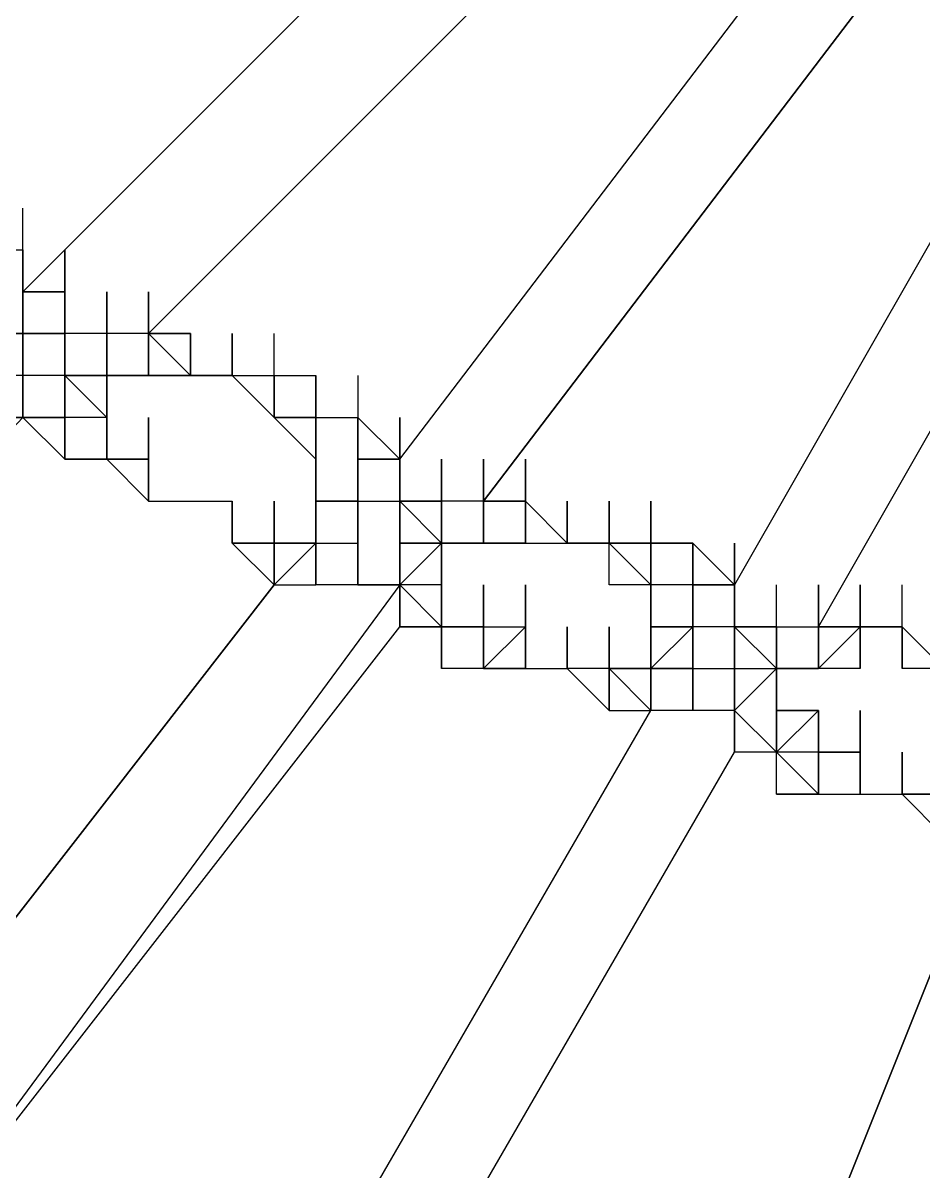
# Model space of a CAD drawing. Header units: inches. Extents: x 3324238 to 135265466, y -1036581 to 20094598.
# Drawn here: x 3353507.951 to 3353509.684, y -519259.729 to -519257.519 of the extents above; entities that cross this region are included whole.
import ezdxf

# ---------------------------------------------------------------- set-up
doc = ezdxf.new("R2010")
doc.units = ezdxf.units.IN
doc.header["$MEASUREMENT"] = 0
doc.layers.add('PDF_Geometry', color=7, linetype='Continuous')

msp = doc.modelspace()

# ---------------------------------------------------------------- linework, layer by layer
at = {"layer": 'PDF_Geometry', "lineweight": 25}
for points in [[(3353509.6434, -519256.1835), (3353509.6434, -519256.1029), (3353509.6434, -519256.1835), (3353509.6434, -519256.2641), (3353509.5629, -519256.2641), (3353509.6434, -519256.3446), (3353509.6434, -519256.2641), (3353509.6434, -519256.1835), (3353509.6434, -519256.2641), (3353509.6434, -519256.3446), (3353509.6434, -519256.2641), (3353509.6434, -519256.3446), (3353509.6434, -519256.2641), (3353509.6434, -519256.3446), (3353507.9514, -519258.0366), (3353507.9514, -519257.9561), (3353507.9514, -519258.0366), (3353507.9514, -519257.956)], [(3353509.6434, -519256.3446), (3353507.9514, -519258.0366)], [(3353508.1931, -519258.1172), (3353509.8046, -519256.5058), (3353508.1931, -519258.1172), (3353508.1931, -519258.0366)], [(3353508.6766, -519258.3589), (3353509.9657, -519256.6669), (3353510.0463, -519256.6669), (3353510.0463, -519256.5863)], [(3353508.3543, -519258.1172), (3353508.3543, -519258.1978), (3353508.4349, -519258.2783), (3353508.4349, -519258.1978), (3353508.5154, -519258.1978), (3353508.5154, -519258.2783), (3353508.596, -519258.2783), (3353508.596, -519258.3589), (3353508.596, -519258.4395), (3353508.596, -519258.3589), (3353508.596, -519258.4395), (3353508.596, -519258.3589), (3353508.596, -519258.2783), (3353508.596, -519258.3589), (3353508.596, -519258.2783), (3353508.6766, -519258.3589), (3353508.6766, -519258.2783), (3353508.6766, -519258.3589), (3353508.6766, -519258.4395), (3353508.6766, -519258.3589), (3353508.6766, -519258.2783), (3353508.6766, -519258.3589), (3353508.6766, -519258.4395), (3353508.6766, -519258.3589), (3353508.6766, -519258.4395), (3353508.6766, -519258.3589), (3353508.6766, -519258.4395), (3353508.6766, -519258.5201), (3353508.6766, -519258.4395), (3353508.6766, -519258.3589), (3353508.6766, -519258.4395), (3353508.6766, -519258.3589), (3353508.6766, -519258.4395), (3353508.6766, -519258.5201), (3353508.6766, -519258.6006), (3353508.6766, -519258.5201), (3353508.7571, -519258.5201), (3353508.7571, -519258.4395), (3353508.7571, -519258.5201), (3353508.6766, -519258.6006), (3353508.596, -519258.6006), (3353508.5154, -519258.6006), (3353508.5154, -519258.5201), (3353508.5154, -519258.4395), (3353508.596, -519258.4395), (3353508.596, -519258.5201), (3353508.596, -519258.4395), (3353508.596, -519258.5201), (3353508.596, -519258.4395), (3353508.596, -519258.5201), (3353508.596, -519258.4395), (3353508.596, -519258.3589), (3353508.596, -519258.2783), (3353508.596, -519258.3589), (3353508.6766, -519258.3589), (3353509.9657, -519256.6669)], [(3353510.1269, -519256.7475), (3353510.0463, -519256.7475), (3353510.1269, -519256.7475), (3353510.1269, -519256.6669), (3353510.1269, -519256.7475), (3353508.8377, -519258.4395), (3353508.7571, -519258.4395), (3353508.7571, -519258.5201), (3353508.7571, -519258.4395), (3353508.7571, -519258.5201), (3353508.7571, -519258.4395), (3353508.7571, -519258.5201), (3353508.6766, -519258.5201), (3353508.6766, -519258.4395), (3353508.6766, -519258.5201), (3353508.6766, -519258.4395), (3353508.6766, -519258.5201), (3353508.6766, -519258.4395), (3353508.6766, -519258.3589), (3353508.6766, -519258.4395), (3353508.6766, -519258.3589), (3353508.6766, -519258.2783)], [(3353508.8377, -519258.3589), (3353508.8377, -519258.4395), (3353508.8377, -519258.3589), (3353508.8377, -519258.4395), (3353510.1269, -519256.7475)], [(3353510.2074, -519256.8281), (3353510.2074, -519256.7475), (3353510.288, -519256.7475), (3353510.288, -519256.8281), (3353510.288, -519256.9086), (3353509.3211, -519258.6006), (3353509.3211, -519258.5201), (3353509.3211, -519258.6006), (3353509.3211, -519258.6812), (3353509.3211, -519258.6006), (3353509.3211, -519258.5201), (3353509.3211, -519258.6006), (3353509.3211, -519258.6812), (3353509.3211, -519258.6006), (3353509.2406, -519258.6006), (3353509.16, -519258.6006), (3353509.0794, -519258.6006), (3353509.0794, -519258.5201), (3353509.0794, -519258.4395)], [(3353509.4823, -519258.6812), (3353510.4491, -519256.9892)], [(3353507.8708, -519257.9561), (3353507.9514, -519257.9561), (3353507.9514, -519258.0366), (3353507.9514, -519258.1172), (3353507.9514, -519258.0366), (3353507.9514, -519257.9561), (3353507.9514, -519258.0366), (3353508.032, -519258.0366), (3353507.9514, -519258.0366), (3353507.9514, -519257.9561), (3353507.9514, -519257.8755)], [(3353507.8708, -519257.9561), (3353507.8708, -519258.0366), (3353507.8708, -519258.1172), (3353507.9514, -519258.1172), (3353507.9514, -519258.0366), (3353507.9514, -519257.9561)], [(3353508.032, -519258.3589), (3353508.032, -519258.2783), (3353508.032, -519258.1978), (3353508.032, -519258.1172), (3353508.032, -519258.1978), (3353508.032, -519258.1172), (3353508.032, -519258.1978), (3353508.032, -519258.1172), (3353507.9514, -519258.1172), (3353507.9514, -519258.0366), (3353507.9514, -519258.1172), (3353508.032, -519258.1172), (3353508.032, -519258.1978), (3353508.032, -519258.1172), (3353508.032, -519258.0366), (3353508.032, -519258.1172), (3353508.032, -519258.0366), (3353508.032, -519258.1172), (3353508.032, -519258.0366), (3353508.032, -519258.1172), (3353508.032, -519258.0366), (3353508.032, -519257.9561), (3353508.032, -519258.0366), (3353508.032, -519257.9561), (3353508.032, -519258.0366), (3353508.032, -519258.1172), (3353508.032, -519258.0366), (3353508.032, -519258.1172), (3353508.032, -519258.0366), (3353508.032, -519258.1172), (3353508.032, -519258.1978), (3353507.9514, -519258.1978), (3353507.9514, -519258.1172), (3353507.9514, -519258.1978), (3353507.9514, -519258.2783), (3353507.9514, -519258.1978), (3353507.9514, -519258.2783), (3353508.032, -519258.2783), (3353508.032, -519258.1978), (3353508.032, -519258.2783), (3353508.032, -519258.3589), (3353507.9514, -519258.2783), (3353507.9514, -519258.1978), (3353507.8708, -519258.1978)], [(3353507.9514, -519258.0366), (3353507.9514, -519257.956)], [(3353507.9514, -519258.0366), (3353507.9514, -519257.9561)], [(3353507.9514, -519258.0366), (3353507.9514, -519257.9561)], [(3353507.9514, -519258.0366), (3353507.9514, -519257.9561)], [(3353507.9514, -519258.0366), (3353507.9514, -519257.9561)], [(3353507.9514, -519258.0366), (3353507.9514, -519257.9561)], [(3353507.9514, -519258.0366), (3353507.9514, -519257.9561)], [(3353508.032, -519258.0366), (3353508.032, -519257.9561)], [(3353508.3543, -519258.1978), (3353508.2737, -519258.1978), (3353508.2737, -519258.1172), (3353508.2737, -519258.1978), (3353508.2737, -519258.1172), (3353508.2737, -519258.1978), (3353508.2737, -519258.1172), (3353508.1931, -519258.1172), (3353508.1931, -519258.0366), (3353508.1931, -519258.1172), (3353508.1931, -519258.0366), (3353508.1931, -519258.1172), (3353508.1931, -519258.1978), (3353508.1931, -519258.1172), (3353508.1931, -519258.1978), (3353508.1126, -519258.1978), (3353508.1931, -519258.1978), (3353508.1126, -519258.1978), (3353508.1126, -519258.1172), (3353508.1126, -519258.1978), (3353508.1126, -519258.2783), (3353508.1126, -519258.1978), (3353508.1126, -519258.2783), (3353508.1126, -519258.1978), (3353508.1126, -519258.1172), (3353508.1126, -519258.1978), (3353508.1126, -519258.1172), (3353508.1126, -519258.0366), (3353508.1126, -519258.1172), (3353508.032, -519258.1172), (3353508.032, -519258.1978), (3353508.032, -519258.2783), (3353507.9514, -519258.2783), (3353507.8708, -519258.2783)], [(3353508.1931, -519258.1978), (3353508.1931, -519258.1172), (3353508.1931, -519258.0366), (3353508.1931, -519258.1172), (3353508.1126, -519258.1172), (3353508.1126, -519258.1978), (3353508.1126, -519258.1172), (3353508.1126, -519258.1978), (3353508.032, -519258.1978), (3353508.032, -519258.2783), (3353507.9514, -519258.2783), (3353508.032, -519258.3589), (3353508.032, -519258.2783), (3353508.032, -519258.3589), (3353508.1126, -519258.3589), (3353508.1126, -519258.2783), (3353508.1126, -519258.1978), (3353508.1126, -519258.1172)], [(3353507.9514, -519258.1172), (3353507.9514, -519258.0366)], [(3353507.9514, -519258.0366), (3353507.9514, -519258.1172)], [(3353508.1126, -519258.1978), (3353508.1126, -519258.1172), (3353508.032, -519258.1172), (3353508.032, -519258.1978), (3353508.1126, -519258.1978), (3353508.1126, -519258.1172), (3353508.1126, -519258.1978), (3353508.032, -519258.1978), (3353508.032, -519258.1172), (3353508.032, -519258.0366), (3353508.032, -519258.1172), (3353508.032, -519258.0366)], [(3353508.032, -519258.1172), (3353508.032, -519258.0366)], [(3353508.1126, -519258.1172), (3353508.1126, -519258.0366)], [(3353508.2737, -519258.1172), (3353508.2737, -519258.1978), (3353508.2737, -519258.1172), (3353508.2737, -519258.1978), (3353508.1931, -519258.1172), (3353508.1931, -519258.1978), (3353508.1931, -519258.1172), (3353508.1931, -519258.1978), (3353508.1931, -519258.1172), (3353508.1126, -519258.1172), (3353508.1126, -519258.0366)], [(3353508.1931, -519258.1172), (3353508.1931, -519258.0366)], [(3353508.2737, -519258.1978), (3353508.1931, -519258.1172), (3353508.1931, -519258.0366), (3353508.1931, -519258.1172), (3353508.2737, -519258.1172), (3353508.2737, -519258.1978), (3353508.3543, -519258.1978), (3353508.4349, -519258.1978), (3353508.4349, -519258.1172)], [(3353508.1931, -519258.1172), (3353508.1931, -519258.0366)], [(3353508.1931, -519258.1172), (3353508.1931, -519258.0366)], [(3353507.8708, -519258.2783), (3353507.9514, -519258.2783), (3353507.9514, -519258.1978), (3353507.9514, -519258.1172), (3353507.9514, -519258.1978), (3353507.9514, -519258.1172), (3353507.8708, -519258.1172), (3353507.9514, -519258.1172), (3353507.8708, -519258.1172)], [(3353507.9514, -519258.1978), (3353507.9514, -519258.1172)], [(3353507.9514, -519258.1978), (3353507.9514, -519258.1172)], [(3353507.9514, -519258.1978), (3353507.9514, -519258.1172)], [(3353508.032, -519258.1978), (3353508.032, -519258.1172)], [(3353508.032, -519258.2783), (3353508.032, -519258.1978), (3353508.1126, -519258.1978), (3353508.1126, -519258.1172)], [(3353508.032, -519258.1978), (3353508.032, -519258.1172)], [(3353508.032, -519258.1978), (3353508.032, -519258.1172)], [(3353508.032, -519258.2783), (3353508.032, -519258.1978), (3353508.032, -519258.1172)], [(3353508.1126, -519258.1978), (3353508.1126, -519258.1172)], [(3353508.1126, -519258.1978), (3353508.1126, -519258.1172)], [(3353508.1931, -519258.1172), (3353508.1126, -519258.1172)], [(3353508.1126, -519258.1978), (3353508.1126, -519258.1172)], [(3353508.2737, -519258.1978), (3353508.2737, -519258.1172)], [(3353508.2737, -519258.1978), (3353508.2737, -519258.1172)], [(3353508.3543, -519258.1978), (3353508.3543, -519258.1172)], [(3353508.3543, -519258.1978), (3353508.3543, -519258.1172)], [(3353507.9514, -519258.2783), (3353507.9514, -519258.1978), (3353507.9514, -519258.2783), (3353507.9514, -519258.1978), (3353507.9514, -519258.2783), (3353507.9514, -519258.1978), (3353507.9514, -519258.2783), (3353506.5817, -519259.7286)], [(3353507.9514, -519258.2783), (3353507.9514, -519258.1978)], [(3353507.9514, -519258.2783), (3353507.9514, -519258.1978)], [(3353508.032, -519258.1978), (3353507.9514, -519258.1978)], [(3353507.9514, -519258.2783), (3353507.9514, -519258.1978)], [(3353507.9514, -519258.2783), (3353507.9514, -519258.1978)], [(3353508.032, -519258.2783), (3353508.032, -519258.1978)], [(3353508.032, -519258.2783), (3353508.032, -519258.1978)], [(3353508.032, -519258.2783), (3353508.032, -519258.1978)], [(3353508.032, -519258.1978), (3353508.1126, -519258.1978)], [(3353508.2737, -519258.1978), (3353508.1931, -519258.1978), (3353508.2737, -519258.1978)], [(3353508.2737, -519258.1978), (3353508.1931, -519258.1978)], [(3353508.4348, -519258.2783), (3353508.3543, -519258.1978)], [(3353508.5154, -519258.3589), (3353508.5154, -519258.4395), (3353508.5154, -519258.3589), (3353508.5154, -519258.4395), (3353508.5154, -519258.3589), (3353508.5154, -519258.2783), (3353508.5154, -519258.3589), (3353508.5154, -519258.2783), (3353508.5154, -519258.1978), (3353508.5154, -519258.2783), (3353508.5154, -519258.3589), (3353508.5154, -519258.2783), (3353508.4349, -519258.2783), (3353508.4349, -519258.1978), (3353508.4349, -519258.2783), (3353508.4349, -519258.1978), (3353508.4349, -519258.2783), (3353508.5154, -519258.2783), (3353508.4348, -519258.2783)], [(3353508.4349, -519258.2783), (3353508.4349, -519258.1978)], [(3353508.4349, -519258.2783), (3353508.4349, -519258.1978)], [(3353508.4349, -519258.2783), (3353508.4349, -519258.1978)], [(3353508.4349, -519258.2783), (3353508.4349, -519258.1978)], [(3353508.596, -519258.1978), (3353508.596, -519258.2783), (3353508.596, -519258.3589), (3353508.596, -519258.4395), (3353508.5154, -519258.4395), (3353508.5154, -519258.5201), (3353508.5154, -519258.4395), (3353508.596, -519258.4395), (3353508.596, -519258.5201), (3353508.596, -519258.4395), (3353508.6766, -519258.4395), (3353508.7571, -519258.4395), (3353508.7571, -519258.3589), (3353508.7571, -519258.4395), (3353508.7571, -519258.5201), (3353508.7571, -519258.6006), (3353508.7571, -519258.6812), (3353508.7571, -519258.6006), (3353508.7571, -519258.5201), (3353508.7571, -519258.4395), (3353508.7571, -519258.5201), (3353508.6766, -519258.5201), (3353508.6766, -519258.4395), (3353508.7571, -519258.5201), (3353508.7571, -519258.6006), (3353508.7571, -519258.6812), (3353508.7571, -519258.6006), (3353508.7571, -519258.6812), (3353508.7571, -519258.6006), (3353508.7571, -519258.6812), (3353508.8377, -519258.6812), (3353508.8377, -519258.6006)], [(3353508.5154, -519258.2783), (3353508.5154, -519258.1978)], [(3353506.5817, -519259.7286), (3353507.9514, -519258.2783)], [(3353508.032, -519258.2783), (3353507.9514, -519258.2783)], [(3353508.1126, -519258.2783), (3353508.1126, -519258.3589), (3353508.1931, -519258.3589), (3353508.1931, -519258.2783), (3353508.1931, -519258.3589), (3353508.1931, -519258.4395), (3353508.1931, -519258.3589), (3353508.1126, -519258.3589), (3353508.032, -519258.3589), (3353508.1126, -519258.3589), (3353508.1931, -519258.4395), (3353508.1126, -519258.3589), (3353508.1931, -519258.4395), (3353508.3543, -519258.4395), (3353508.3543, -519258.5201), (3353508.3543, -519258.4395), (3353508.3543, -519258.5201), (3353508.3543, -519258.4395)], [(3353508.032, -519258.3589), (3353508.032, -519258.2783)], [(3353508.032, -519258.3589), (3353508.032, -519258.2783)], [(3353508.032, -519258.3589), (3353508.032, -519258.2783)], [(3353508.1126, -519258.3589), (3353508.1126, -519258.2783), (3353508.1126, -519258.3589)], [(3353508.1126, -519258.3589), (3353508.1126, -519258.2783)], [(3353508.1126, -519258.3589), (3353508.1126, -519258.2783)], [(3353508.1126, -519258.3589), (3353508.1126, -519258.2783)], [(3353508.1126, -519258.3589), (3353508.1126, -519258.2783)], [(3353508.1126, -519258.3589), (3353508.1126, -519258.2783)], [(3353508.1126, -519258.3589), (3353508.1126, -519258.2783)], [(3353508.4349, -519258.2783), (3353508.5154, -519258.3589), (3353508.4349, -519258.2783)], [(3353508.1126, -519258.3589), (3353508.032, -519258.3589)], [(3353508.1126, -519258.3589), (3353508.1931, -519258.3589), (3353508.1931, -519258.4395)], [(3353508.5154, -519258.3589), (3353508.5154, -519258.4395), (3353508.5154, -519258.3589)], [(3353508.5154, -519258.4395), (3353508.5154, -519258.3589)], [(3353508.8377, -519258.7618), (3353508.7571, -519258.7618), (3353508.7571, -519258.6812), (3353508.6766, -519258.6812), (3353508.6766, -519258.6006), (3353508.6766, -519258.5201), (3353508.7571, -519258.5201), (3353508.8377, -519258.5201), (3353508.9183, -519258.5201), (3353508.9183, -519258.4395), (3353508.9989, -519258.5201), (3353508.9989, -519258.4395), (3353508.9989, -519258.5201), (3353508.9183, -519258.4395), (3353508.9183, -519258.3589), (3353508.9183, -519258.4395), (3353508.9183, -519258.5201), (3353508.9989, -519258.5201), (3353508.9183, -519258.4395), (3353508.8377, -519258.4395), (3353508.8377, -519258.5201), (3353508.7571, -519258.5201), (3353508.8377, -519258.5201), (3353508.8377, -519258.4395), (3353508.8377, -519258.3589), (3353508.8377, -519258.4395), (3353508.8377, -519258.3589), (3353508.8377, -519258.4395), (3353508.8377, -519258.3589), (3353508.8377, -519258.4395), (3353508.8377, -519258.3589), (3353508.8377, -519258.4395), (3353508.8377, -519258.3589), (3353508.8377, -519258.4395), (3353508.8377, -519258.3589)], [(3353508.7571, -519258.3589), (3353508.7571, -519258.4395), (3353508.6766, -519258.4395), (3353508.6766, -519258.5201)], [(3353508.6766, -519258.4395), (3353508.6766, -519258.3589)], [(3353508.6766, -519258.4395), (3353508.6766, -519258.3589)], [(3353508.7571, -519258.4395), (3353508.7571, -519258.3589)], [(3353508.9183, -519258.4395), (3353508.9183, -519258.3589)], [(3353507.3069, -519260.0509), (3353508.4349, -519258.6006), (3353508.5154, -519258.5201), (3353508.5154, -519258.4395), (3353508.5154, -519258.5201), (3353508.5154, -519258.4395), (3353508.5154, -519258.5201), (3353508.5154, -519258.4395), (3353508.596, -519258.4395), (3353508.596, -519258.5201), (3353508.596, -519258.6006), (3353508.596, -519258.5201), (3353508.596, -519258.4395), (3353508.596, -519258.5201), (3353508.596, -519258.4395), (3353508.596, -519258.5201), (3353508.596, -519258.6006), (3353508.5154, -519258.6006), (3353508.5154, -519258.5201), (3353508.596, -519258.5201), (3353508.596, -519258.6006), (3353508.6766, -519258.6006), (3353508.6766, -519258.6812), (3353508.6766, -519258.6006), (3353508.6766, -519258.5201), (3353508.6766, -519258.6006), (3353508.6766, -519258.5201), (3353508.6766, -519258.6006), (3353507.5486, -519260.1315), (3353508.6766, -519258.6812), (3353508.7571, -519258.6812), (3353508.7571, -519258.7618), (3353508.7571, -519258.6812), (3353508.7571, -519258.6006), (3353508.7571, -519258.6812), (3353508.8377, -519258.6812), (3353508.8377, -519258.6006)], [(3353508.5154, -519258.5201), (3353508.5154, -519258.6006), (3353508.5154, -519258.5201), (3353508.5154, -519258.4395), (3353508.5154, -519258.5201), (3353508.4349, -519258.6006), (3353507.3069, -519260.0509), (3353507.3069, -519259.9703)], [(3353508.4349, -519258.5201), (3353508.4349, -519258.6006), (3353508.4349, -519258.5201), (3353508.4349, -519258.6006), (3353508.4349, -519258.5201), (3353508.4349, -519258.4395), (3353508.4349, -519258.5201), (3353508.4349, -519258.4395), (3353508.4349, -519258.5201), (3353508.4349, -519258.6006), (3353508.4349, -519258.5201), (3353508.4349, -519258.6006), (3353508.3543, -519258.5201), (3353508.4349, -519258.5201), (3353508.4349, -519258.6006), (3353508.4349, -519258.5201), (3353508.5154, -519258.5201), (3353508.5154, -519258.4395)], [(3353508.3543, -519258.4395), (3353508.3543, -519258.5201), (3353508.3543, -519258.4395)], [(3353508.3543, -519258.4395), (3353508.3543, -519258.52)], [(3353508.4349, -519258.52), (3353508.4349, -519258.4395)], [(3353508.4349, -519258.5201), (3353508.4349, -519258.4395)], [(3353508.596, -519258.5201), (3353508.596, -519258.4395), (3353508.5154, -519258.4395)], [(3353508.5154, -519258.5201), (3353508.5154, -519258.4395)], [(3353508.596, -519258.52), (3353508.596, -519258.4395)], [(3353508.596, -519258.52), (3353508.596, -519258.4395)], [(3353508.6766, -519258.5201), (3353508.6766, -519258.4395), (3353508.6766, -519258.5201)], [(3353508.6766, -519258.52), (3353508.6766, -519258.4395)], [(3353508.7571, -519258.5201), (3353508.7571, -519258.4395)], [(3353508.7571, -519258.5201), (3353508.7571, -519258.4395)], [(3353508.7571, -519258.5201), (3353508.7571, -519258.4395)], [(3353508.7571, -519258.5201), (3353508.7571, -519258.4395)], [(3353508.7571, -519258.5201), (3353508.7571, -519258.4395)], [(3353508.8377, -519258.5201), (3353508.8377, -519258.4395)], [(3353508.8377, -519258.4395), (3353508.9183, -519258.4395), (3353508.8377, -519258.4395)], [(3353508.8377, -519258.5201), (3353508.8377, -519258.4395)], [(3353508.8377, -519258.5201), (3353508.8377, -519258.4395)], [(3353508.9183, -519258.5201), (3353508.9183, -519258.4395)], [(3353508.9989, -519258.5201), (3353508.9989, -519258.4395)], [(3353509.0794, -519258.52), (3353509.0794, -519258.4395)], [(3353509.0794, -519258.5201), (3353509.0794, -519258.4395)], [(3353508.3543, -519258.52), (3353508.4348, -519258.52)], [(3353508.3543, -519258.5201), (3353508.4349, -519258.5201)], [(3353508.4349, -519258.6006), (3353508.4349, -519258.5201)], [(3353508.4349, -519258.5201), (3353508.5154, -519258.5201), (3353508.4349, -519258.5201)], [(3353508.4349, -519258.6006), (3353508.5154, -519258.6006), (3353508.5154, -519258.5201), (3353508.596, -519258.5201), (3353508.596, -519258.6006), (3353508.596, -519258.5201), (3353508.596, -519258.6006), (3353508.596, -519258.5201)], [(3353508.596, -519258.6006), (3353508.596, -519258.5201), (3353508.596, -519258.6006)], [(3353508.6766, -519258.6006), (3353508.6766, -519258.5201)], [(3353508.6766, -519258.6006), (3353508.6766, -519258.5201)], [(3353508.6766, -519258.6006), (3353508.6766, -519258.5201)], [(3353508.6766, -519258.6006), (3353508.6766, -519258.5201)], [(3353508.6766, -519258.6006), (3353508.6766, -519258.5201)], [(3353508.9183, -519258.5201), (3353508.8377, -519258.5201), (3353508.9183, -519258.5201)], [(3353509.16, -519258.5201), (3353509.0794, -519258.5201), (3353509.16, -519258.5201)], [(3353509.16, -519258.6006), (3353509.0794, -519258.5201)], [(3353509.16, -519258.5201), (3353509.16, -519258.6006), (3353509.16, -519258.6812), (3353509.2406, -519258.6812), (3353509.2406, -519258.7618), (3353509.2406, -519258.8423), (3353509.2406, -519258.7618), (3353509.2406, -519258.6812)], [(3353509.2406, -519258.6006), (3353509.2406, -519258.6812), (3353509.2406, -519258.7618), (3353509.2406, -519258.6812), (3353509.2406, -519258.7618), (3353509.2406, -519258.6812), (3353509.2406, -519258.7618), (3353509.2406, -519258.8423), (3353509.2406, -519258.7618), (3353509.2406, -519258.6812), (3353509.2406, -519258.7618), (3353509.3211, -519258.7618), (3353509.3211, -519258.6812), (3353509.3211, -519258.6006), (3353509.3211, -519258.5201), (3353509.3211, -519258.6006), (3353509.3211, -519258.6812), (3353509.3211, -519258.6006)], [(3353509.2406, -519258.6006), (3353509.2406, -519258.5201)], [(3353509.2406, -519258.6006), (3353509.2406, -519258.5201)], [(3353509.2406, -519258.6812), (3353509.2406, -519258.7618), (3353509.2406, -519258.6812), (3353509.2406, -519258.7618), (3353509.2406, -519258.8423), (3353509.2406, -519258.7618), (3353509.2406, -519258.6812), (3353509.2406, -519258.6006), (3353509.2406, -519258.5201), (3353509.2406, -519258.6006), (3353509.2406, -519258.5201)], [(3353509.2406, -519258.5201), (3353509.3211, -519258.6006), (3353509.3211, -519258.5201)], [(3353509.2406, -519258.6006), (3353509.2406, -519258.5201)], [(3353508.596, -519258.6006), (3353508.6766, -519258.6006), (3353508.596, -519258.6006)], [(3353508.6766, -519258.6006), (3353508.7571, -519258.6812)], [(3353508.6766, -519258.6812), (3353508.6766, -519258.6006)], [(3353508.6766, -519258.6812), (3353508.6766, -519258.6006)], [(3353508.6766, -519258.6006), (3353508.6766, -519258.6812)], [(3353508.8377, -519258.6812), (3353508.7571, -519258.6812), (3353508.8377, -519258.6812), (3353508.8377, -519258.6006), (3353508.8377, -519258.6812), (3353508.7571, -519258.6812), (3353508.8377, -519258.6812), (3353508.8377, -519258.6006), (3353508.8377, -519258.6812), (3353508.8377, -519258.6006), (3353508.8377, -519258.6812), (3353508.8377, -519258.7618), (3353508.9183, -519258.6812), (3353508.9183, -519258.7618)], [(3353508.7571, -519258.6812), (3353508.7571, -519258.6006)], [(3353508.7571, -519258.6006), (3353508.7571, -519258.6812), (3353508.7571, -519258.6006)], [(3353508.7571, -519258.7618), (3353508.7571, -519258.6812), (3353508.7571, -519258.6006), (3353508.7571, -519258.6812), (3353508.7571, -519258.6006)], [(3353508.8377, -519258.6812), (3353508.8377, -519258.6006)], [(3353508.9183, -519258.6812), (3353508.9183, -519258.6006)], [(3353509.2406, -519258.6812), (3353509.2406, -519258.7618), (3353509.2406, -519258.6812), (3353509.2406, -519258.6006), (3353509.2406, -519258.6812), (3353509.2406, -519258.7618), (3353509.16, -519258.7618)], [(3353509.2406, -519258.6812), (3353509.2406, -519258.6006)], [(3353509.3211, -519258.6812), (3353509.3211, -519258.6006)], [(3353509.3211, -519258.7618), (3353509.3211, -519258.6812), (3353509.3211, -519258.6006)], [(3353509.3211, -519258.6812), (3353509.3211, -519258.6006)], [(3353509.4017, -519258.6812), (3353509.4017, -519258.6006)], [(3353509.4017, -519258.6812), (3353509.4017, -519258.6006)], [(3353509.4823, -519258.6812), (3353509.4823, -519258.6006)], [(3353509.4823, -519258.6812), (3353509.4823, -519258.6006)], [(3353509.4823, -519258.6812), (3353509.4823, -519258.6006)], [(3353509.4823, -519258.6812), (3353509.4823, -519258.6006)], [(3353509.4823, -519258.6812), (3353509.4823, -519258.6006)], [(3353509.4823, -519258.6812), (3353509.4823, -519258.6006)], [(3353509.4823, -519258.6812), (3353509.4823, -519258.6006)], [(3353509.4823, -519258.6812), (3353509.4823, -519258.6006)], [(3353509.4823, -519258.6812), (3353509.4823, -519258.6006)], [(3353509.4823, -519258.6812), (3353509.4823, -519258.6006)], [(3353509.5628, -519258.6812), (3353509.5628, -519258.6006)], [(3353509.5629, -519258.6812), (3353509.5629, -519258.6006)], [(3353509.5629, -519258.6812), (3353509.5629, -519258.6006)], [(3353509.5629, -519258.6812), (3353509.5629, -519258.6006)], [(3353509.5629, -519258.6812), (3353509.5629, -519258.6006)], [(3353509.5629, -519258.6812), (3353509.5629, -519258.6006)], [(3353509.5629, -519258.6812), (3353509.5629, -519258.6006)], [(3353509.724, -519258.7618), (3353509.8046, -519258.7618), (3353509.8046, -519258.8423), (3353509.724, -519258.8423), (3353509.724, -519258.7618), (3353509.724, -519258.6812), (3353509.724, -519258.7618), (3353509.724, -519258.6812), (3353509.724, -519258.7618), (3353509.724, -519258.6812), (3353509.724, -519258.7618), (3353509.6434, -519258.7618), (3353509.6434, -519258.6812), (3353509.6434, -519258.7618), (3353509.6434, -519258.6812), (3353509.6434, -519258.7618), (3353509.6434, -519258.6812), (3353509.724, -519258.7618), (3353509.6434, -519258.7618), (3353509.6434, -519258.6812), (3353509.6434, -519258.6006)], [(3353508.3543, -519260.3732), (3353508.3543, -519260.4538), (3353508.2737, -519260.4538), (3353508.2737, -519260.3732), (3353508.2737, -519260.2926), (3353508.2737, -519260.3732), (3353509.16, -519258.8423), (3353509.16, -519258.7618), (3353509.0794, -519258.7618), (3353509.0794, -519258.6812), (3353509.0794, -519258.7618), (3353509.0794, -519258.6812), (3353509.0794, -519258.7618), (3353509.0794, -519258.8423), (3353509.0794, -519258.7618), (3353508.9989, -519258.7618), (3353509.0794, -519258.8423), (3353509.16, -519258.8423), (3353509.0794, -519258.7618), (3353508.9989, -519258.7618), (3353508.9989, -519258.6812), (3353508.9989, -519258.7618)], [(3353508.6766, -519258.6812), (3353508.7571, -519258.6812), (3353508.6766, -519258.6812)], [(3353508.7571, -519258.6812), (3353508.8377, -519258.6812)], [(3353508.8377, -519258.6812), (3353508.8377, -519258.7618), (3353508.8377, -519258.6812)], [(3353508.8377, -519258.6812), (3353508.9183, -519258.6812)], [(3353508.9183, -519258.7618), (3353508.9183, -519258.6812)], [(3353508.9183, -519258.6812), (3353508.9183, -519258.7618), (3353508.9989, -519258.7618)], [(3353508.9988, -519258.7618), (3353508.9988, -519258.6812)], [(3353508.9989, -519258.7618), (3353508.9989, -519258.6812)], [(3353509.0794, -519258.6812), (3353509.0794, -519258.7618), (3353509.0794, -519258.6812), (3353509.0794, -519258.7618), (3353509.0794, -519258.6812)], [(3353509.0794, -519258.7618), (3353509.0794, -519258.6812)], [(3353509.2406, -519258.6812), (3353509.16, -519258.7618)], [(3353509.16, -519258.7618), (3353509.16, -519258.6812)], [(3353509.2406, -519258.6812), (3353509.16, -519258.6812)], [(3353509.2406, -519258.7618), (3353509.2406, -519258.6812)], [(3353509.2406, -519258.7618), (3353509.2406, -519258.6812)], [(3353509.2406, -519258.7618), (3353509.2406, -519258.6812)], [(3353509.2406, -519258.7618), (3353509.2406, -519258.6812), (3353509.2406, -519258.7618)], [(3353509.2406, -519258.7618), (3353509.2406, -519258.6812)], [(3353509.2406, -519258.7618), (3353509.2406, -519258.6812)], [(3353509.2406, -519258.7618), (3353509.2406, -519258.6812)], [(3353509.2406, -519258.7618), (3353509.2406, -519258.6812)], [(3353509.2406, -519258.8423), (3353509.2406, -519258.7618), (3353509.2406, -519258.6812)], [(3353509.4017, -519258.8423), (3353509.4017, -519258.9229), (3353509.4823, -519259.0035), (3353509.4017, -519259.0035), (3353509.4017, -519258.9229), (3353509.4017, -519258.8423), (3353509.4017, -519258.7618), (3353509.4017, -519258.8423), (3353509.4017, -519258.7618), (3353509.4017, -519258.6812), (3353509.4017, -519258.7618), (3353509.3211, -519258.6812), (3353509.3211, -519258.7618), (3353509.3211, -519258.8423), (3353509.3211, -519258.9229), (3353509.3211, -519258.8423), (3353509.3211, -519258.9229)], [(3353509.3211, -519258.7618), (3353509.3211, -519258.6812), (3353509.4017, -519258.6812)], [(3353509.3211, -519258.6812), (3353509.4017, -519258.6812), (3353509.3211, -519258.6812)], [(3353509.3211, -519258.7618), (3353509.3211, -519258.6812)], [(3353509.4017, -519258.7618), (3353509.4017, -519258.6812)], [(3353509.4017, -519258.7618), (3353509.4017, -519258.6812)], [(3353509.4017, -519258.7618), (3353509.4017, -519258.6812)], [(3353509.4017, -519258.7618), (3353509.4017, -519258.6812)], [(3353509.4017, -519258.7618), (3353509.4017, -519258.6812)], [(3353509.4017, -519258.7618), (3353509.4017, -519258.6812)], [(3353509.4017, -519258.7618), (3353509.4017, -519258.6812)], [(3353509.4017, -519258.7618), (3353509.4017, -519258.6812)], [(3353509.4017, -519258.7618), (3353509.4017, -519258.6812)], [(3353509.4017, -519258.7618), (3353509.4017, -519258.6812)], [(3353509.4017, -519258.7618), (3353509.4017, -519258.6812)], [(3353509.4017, -519258.6812), (3353509.4017, -519258.7618), (3353509.4017, -519258.6812)], [(3353509.4017, -519258.6812), (3353509.4823, -519258.6812)], [(3353509.4017, -519258.7618), (3353509.4017, -519258.6812)], [(3353509.4017, -519258.7618), (3353509.4017, -519258.6812)], [(3353509.4017, -519258.7618), (3353509.4017, -519258.6812)], [(3353509.4017, -519258.7618), (3353509.4017, -519258.6812)], [(3353509.4017, -519258.7618), (3353509.4017, -519258.6812)], [(3353509.4017, -519258.7618), (3353509.4017, -519258.6812)], [(3353509.4017, -519258.7618), (3353509.4017, -519258.6812)], [(3353509.4017, -519258.7618), (3353509.4017, -519258.6812)], [(3353509.4017, -519258.7618), (3353509.4017, -519258.6812)], [(3353509.4823, -519258.7618), (3353509.4823, -519258.6812)], [(3353509.4823, -519258.7618), (3353509.4823, -519258.6812)], [(3353509.4823, -519258.6812), (3353509.5629, -519258.6812), (3353509.4823, -519258.6812), (3353509.4823, -519258.7618)], [(3353509.4823, -519258.7618), (3353509.4823, -519258.6812)], [(3353509.4823, -519258.7618), (3353509.4823, -519258.6812)], [(3353509.4823, -519258.7618), (3353509.4823, -519258.6812)], [(3353509.4823, -519258.7618), (3353509.4823, -519258.6812)], [(3353509.6434, -519258.6812), (3353509.5629, -519258.6812), (3353509.6434, -519258.6812)], [(3353509.5629, -519258.7618), (3353509.5629, -519258.6812)], [(3353509.6434, -519258.7618), (3353509.6434, -519258.6812)], [(3353509.6434, -519258.7618), (3353509.6434, -519258.6812)], [(3353508.8377, -519258.7618), (3353508.9183, -519258.7618), (3353508.8377, -519258.7618)], [(3353509.16, -519258.8423), (3353509.16, -519258.7618)], [(3353509.16, -519258.7618), (3353509.2406, -519258.7618)], [(3353509.16, -519258.8423), (3353509.16, -519258.7618)], [(3353509.16, -519258.8423), (3353509.16, -519258.7618)], [(3353509.2406, -519258.8423), (3353509.2406, -519258.7618)], [(3353509.2406, -519258.8423), (3353509.2406, -519258.7618)], [(3353509.2406, -519258.8423), (3353509.2406, -519258.7618)], [(3353509.3211, -519258.8423), (3353509.3211, -519258.7618)], [(3353509.3211, -519258.7618), (3353509.4017, -519258.7618)], [(3353509.3211, -519258.8423), (3353509.3211, -519258.7618)], [(3353509.3211, -519258.8423), (3353509.3211, -519258.7618)], [(3353509.4017, -519258.7618), (3353509.3211, -519258.8423)], [(3353509.3211, -519258.8423), (3353509.3211, -519258.7618)], [(3353509.3211, -519258.8423), (3353509.3211, -519258.7618)], [(3353509.3211, -519258.8423), (3353509.3211, -519258.7618)], [(3353509.4017, -519258.8423), (3353509.4017, -519258.7618)], [(3353509.4823, -519258.7618), (3353509.4017, -519258.7618)], [(3353509.4017, -519258.7618), (3353509.4017, -519258.8423)], [(3353509.4823, -519258.7618), (3353509.4017, -519258.7618), (3353509.4823, -519258.7618)], [(3353509.4017, -519258.8423), (3353509.4017, -519258.7618)], [(3353509.2406, -519258.8423), (3353509.16, -519258.8423)], [(3353509.3211, -519258.8423), (3353509.2406, -519258.8423)], [(3353509.3211, -519258.8423), (3353509.2406, -519258.8423)], [(3353509.3211, -519258.9229), (3353509.3211, -519258.8423)], [(3353509.3211, -519258.9229), (3353509.3211, -519258.8423)], [(3353509.3211, -519258.8423), (3353509.4017, -519258.9229)], [(3353509.4017, -519259.0035), (3353509.4823, -519259.0035), (3353509.5629, -519259.0035), (3353509.5629, -519258.9229), (3353509.5629, -519259.0035), (3353509.5629, -519258.9229), (3353509.4823, -519258.9229), (3353509.4823, -519258.8423), (3353509.4823, -519258.9229), (3353509.4823, -519258.8423), (3353509.4823, -519258.9229), (3353509.4823, -519259.0035), (3353509.5629, -519259.0035), (3353509.5629, -519258.9229), (3353509.5629, -519258.8423), (3353509.5629, -519258.9229), (3353509.5629, -519258.8423)], [(3353509.4823, -519258.8423), (3353509.4017, -519258.8423), (3353509.4823, -519258.8423)], [(3353509.4017, -519258.9229), (3353509.4017, -519258.8423)], [(3353509.4823, -519258.8423), (3353509.4823, -519258.9229), (3353509.4017, -519258.9229)], [(3353509.4823, -519258.9229), (3353509.5629, -519258.9229), (3353509.4823, -519258.9229), (3353509.4823, -519258.8423), (3353509.4017, -519258.9229)], [(3353509.4823, -519258.9229), (3353509.4823, -519258.8423)], [(3353509.4823, -519258.9229), (3353509.4823, -519258.8423)], [(3353509.4823, -519258.9229), (3353509.4823, -519258.8423)], [(3353509.4823, -519258.9229), (3353509.4823, -519258.8423)], [(3353509.4823, -519258.9229), (3353509.4823, -519258.8423)], [(3353509.4823, -519258.9229), (3353509.4823, -519258.8423)], [(3353509.4823, -519258.9229), (3353509.4823, -519258.8423)], [(3353509.5629, -519258.9229), (3353509.5629, -519258.8423)], [(3353509.5629, -519258.9229), (3353509.5629, -519258.8423)], [(3353508.4349, -519260.4538), (3353509.3211, -519258.9229)], [(3353509.4017, -519258.9229), (3353509.3211, -519258.9229)], [(3353509.4823, -519258.9229), (3353509.4823, -519259.0035)], [(3353509.4823, -519259.0035), (3353509.4823, -519258.9229)], [(3353509.4823, -519258.9229), (3353509.5629, -519258.9229)], [(3353509.4823, -519258.9229), (3353509.5629, -519258.9229)], [(3353509.5629, -519259.0035), (3353509.5629, -519258.9229)], [(3353509.6434, -519258.9229), (3353509.6434, -519259.0035), (3353509.724, -519259.0035), (3353509.724, -519258.9229), (3353509.724, -519259.0035), (3353509.724, -519258.9229), (3353509.724, -519259.0035), (3353509.6434, -519259.0035), (3353509.724, -519259.0841), (3353509.724, -519259.0035), (3353509.6434, -519259.0035), (3353509.6434, -519258.9229)], [(3353509.5629, -519259.0035), (3353509.6434, -519259.0035)]]:
    msp.add_lwpolyline(points, dxfattribs=at)
for points in [[(3353508.1931, -519258.0366), (3353508.1931, -519258.1172)], [(3353508.032, -519258.1978), (3353508.032, -519258.2783), (3353508.032, -519258.1978), (3353508.032, -519258.1172)], [(3353507.9514, -519258.1978), (3353507.9514, -519258.2783)], [(3353508.1126, -519258.2783), (3353508.032, -519258.2783), (3353508.032, -519258.1978)], [(3353508.032, -519258.2783), (3353508.032, -519258.3589)], [(3353508.596, -519258.3589), (3353508.6766, -519258.3589), (3353508.6766, -519258.4395), (3353508.6766, -519258.3589), (3353508.596, -519258.3589), (3353508.596, -519258.2783), (3353508.596, -519258.3589), (3353508.596, -519258.4395)], [(3353508.6766, -519258.3589), (3353508.6766, -519258.4395), (3353508.6766, -519258.3589), (3353508.6766, -519258.2783)], [(3353508.596, -519258.3589), (3353508.596, -519258.4395), (3353508.596, -519258.5201), (3353508.596, -519258.4395), (3353508.596, -519258.5201), (3353508.596, -519258.6006), (3353508.596, -519258.5201), (3353508.596, -519258.6006), (3353508.596, -519258.5201), (3353508.596, -519258.4395)], [(3353508.3543, -519258.4395), (3353508.3543, -519258.5201)], [(3353508.4349, -519258.4395), (3353508.4349, -519258.5201)], [(3353508.8377, -519258.4395), (3353508.8377, -519258.5201)], [(3353508.9183, -519258.4395), (3353508.9183, -519258.5201)], [(3353509.0794, -519258.4395), (3353509.0794, -519258.5201), (3353509.0794, -519258.4395), (3353509.0794, -519258.5201), (3353509.0794, -519258.4395), (3353509.0794, -519258.5201), (3353508.9989, -519258.5201), (3353508.9989, -519258.4395), (3353508.9989, -519258.5201), (3353509.0794, -519258.5201)], [(3353509.0794, -519258.5201), (3353509.16, -519258.5201), (3353509.16, -519258.6006), (3353509.16, -519258.6812), (3353509.16, -519258.6006), (3353509.16, -519258.5201), (3353509.16, -519258.4395), (3353509.16, -519258.5201), (3353509.2406, -519258.5201), (3353509.2406, -519258.6006), (3353509.2406, -519258.5201), (3353509.16, -519258.5201)], [(3353508.7571, -519258.5201), (3353508.7571, -519258.6006), (3353508.6766, -519258.6006)], [(3353509.2406, -519258.6812), (3353509.2406, -519258.6006), (3353509.3211, -519258.6006), (3353509.3211, -519258.6812), (3353509.3211, -519258.7618), (3353509.3211, -519258.6812), (3353509.3211, -519258.6006), (3353509.3211, -519258.6812), (3353509.3211, -519258.6006), (3353509.3211, -519258.6812), (3353509.3211, -519258.6006), (3353509.3211, -519258.5201), (3353509.3211, -519258.6006), (3353509.3211, -519258.6812), (3353509.3211, -519258.6006), (3353509.3211, -519258.6812)], [(3353508.6766, -519258.6006), (3353508.6766, -519258.6812)], [(3353508.9183, -519258.6006), (3353508.9183, -519258.6812)], [(3353509.4823, -519258.6006), (3353509.4823, -519258.6812)], [(3353509.4823, -519258.6006), (3353509.4823, -519258.6812), (3353509.4823, -519258.6006), (3353509.4823, -519258.6812), (3353509.5629, -519258.6812), (3353509.5629, -519258.7618), (3353509.4823, -519258.7618), (3353509.4823, -519258.6812)], [(3353509.5629, -519258.6006), (3353509.5629, -519258.6812), (3353509.5629, -519258.7618), (3353509.4823, -519258.7618), (3353509.5629, -519258.6812)], [(3353509.4823, -519258.6006), (3353509.4823, -519258.6812)], [(3353509.5629, -519258.6006), (3353509.5629, -519258.6812)], [(3353509.16, -519258.7618), (3353509.16, -519258.8423), (3353509.16, -519258.7618), (3353509.16, -519258.8423), (3353509.0794, -519258.7618), (3353509.16, -519258.7618), (3353509.16, -519258.6812)], [(3353509.2406, -519258.6812), (3353509.2406, -519258.7618)], [(3353509.4017, -519258.8423), (3353509.4017, -519258.7618), (3353509.4017, -519258.6812), (3353509.4017, -519258.7618), (3353509.4017, -519258.6812), (3353509.4017, -519258.7618)], [(3353509.6434, -519258.6812), (3353509.6434, -519258.7618)], [(3353509.3211, -519258.7618), (3353509.3211, -519258.8423), (3353509.3211, -519258.7618), (3353509.3211, -519258.8423), (3353509.3211, -519258.7618), (3353509.3211, -519258.8423), (3353509.3211, -519258.7618), (3353509.3211, -519258.8423), (3353509.3211, -519258.7618), (3353509.3211, -519258.8423), (3353509.3211, -519258.7618), (3353509.3211, -519258.8423), (3353509.3211, -519258.9229), (3353509.3211, -519258.8423), (3353509.4017, -519258.9229), (3353509.3211, -519258.8423)], [(3353509.4823, -519258.8423), (3353509.4823, -519258.9229)], [(3353509.4823, -519258.9229), (3353509.4823, -519258.8423)], [(3353509.16, -519260.6955), (3353509.8046, -519259.0841)]]:
    msp.add_lwpolyline(points, close=True, dxfattribs=at)

doc.saveas('drawing.dxf')
